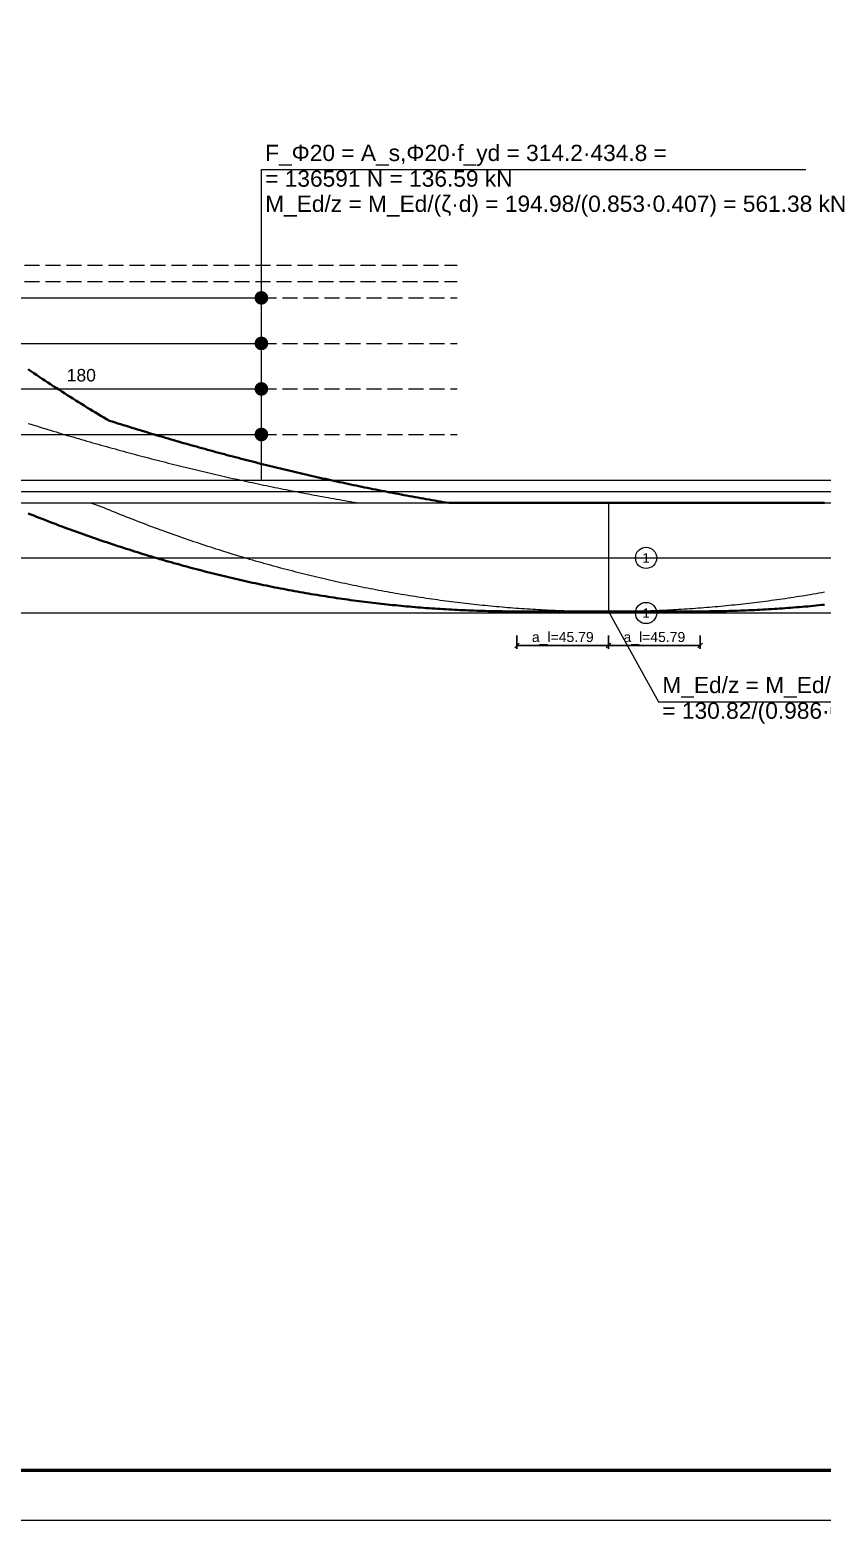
# Model space of a CAD drawing. Header units: centimetres. Extents: x -271 to 1832, y -1126 to 359.
# Drawn here: x 727 to 1123, y -1126 to -380 of the extents above; entities that cross this region are included whole.
import ezdxf
from ezdxf.enums import TextEntityAlignment as Align

# ---------------------------------------------------------------- set-up
doc = ezdxf.new("R2010")
doc.units = ezdxf.units.CM
doc.linetypes.add('RC_DASHED', pattern=[10.5, 7.5, -3])
for name, color, linetype, lineweight in [('D-CONCRETE', 7, 'Continuous', 35), ('D-DIM', 3, 'Continuous', 18), ('D-HIDDEN', 8, 'RC_DASHED', 13), ('D-TEXT', 7, 'Continuous', 18), ('SHEET', 7, 'Continuous', 35)]:
    doc.layers.add(name, color=color, linetype=linetype, lineweight=lineweight)
doc.styles.add('RC_TEXT', font='arial.ttf')
doc.dimstyles.new('RC_D25', dxfattribs={"dimtxt": 5, "dimasz": 2.25, "dimexe": 1.75, "dimexo": 1.25, "dimgap": 1, "dimtad": 1, "dimdec": 1, "dimdsep": 46, "dimtxsty": 'RC_TEXT', "dimblk": 'OBLIQUE', "dimcen": 2.5, "dimclrd": 3, "dimclre": 3, "dimclrt": 3, "dimazin": 3, "dimtfac": 1, "dimtmove": 2, "dimatfit": 3})

# ---------------------------------------------------------------- blocks, each defined once
blk = doc.blocks.new('_OBLIQUE')
at = {"color": 0, "linetype": 'BYBLOCK'}
blk.add_line((-0.5, -0.5), (0.5, 0.5), dxfattribs=at)

msp = doc.modelspace()

# ---------------------------------------------------------------- hatches: boundary and pattern name
at = {"layer": 'D-TEXT'}
h = msp.add_hatch(color=7, dxfattribs=at)
h.dxf.hatch_style = 1
edge = h.paths.add_edge_path()
edge.add_arc((842.5, -514.38), 3.44, 0, 360)
h = msp.add_hatch(color=7, dxfattribs=at)
h.dxf.hatch_style = 1
edge = h.paths.add_edge_path()
edge.add_arc((842.5, -537.14), 3.44, 0, 360)
h = msp.add_hatch(color=7, dxfattribs=at)
h.dxf.hatch_style = 1
edge = h.paths.add_edge_path()
edge.add_arc((842.5, -559.91), 3.44, 0, 360)
h = msp.add_hatch(color=7, dxfattribs=at)
h.dxf.hatch_style = 1
edge = h.paths.add_edge_path()
edge.add_arc((842.5, -582.67), 3.44, 0, 360)

# ---------------------------------------------------------------- linework, layer by layer
at = {"layer": 'D-CONCRETE'}
for points in [[(725.89, -550.1), (727.29, -551.05), (728.7, -551.98), (730.1, -552.92), (731.5, -553.85), (732.9, -554.78), (734.3, -555.7), (735.7, -556.62), (737.11, -557.54), (738.51, -558.45), (739.91, -559.36), (741.31, -560.26), (742.71, -561.17), (744.11, -562.06), (745.51, -562.96), (746.92, -563.85), (748.32, -564.73), (749.72, -565.61), (751.12, -566.49), (752.52, -567.37), (753.92, -568.24), (755.33, -569.11), (756.73, -569.97), (758.13, -570.83), (759.53, -571.69), (760.93, -572.54), (762.33, -573.39), (763.73, -574.23), (765.14, -575.08), (766.54, -575.79), (767.94, -576.24), (769.34, -576.68), (770.74, -577.12), (772.14, -577.56), (773.55, -578), (774.95, -578.43), (776.35, -578.87), (777.75, -579.3), (779.15, -579.73), (780.55, -580.16), (781.95, -580.58), (783.36, -581.01), (784.76, -581.43), (786.16, -581.85), (787.56, -582.27), (788.96, -582.69), (790.36, -583.11), (791.77, -583.52), (793.17, -583.93), (794.57, -584.34), (795.97, -584.75), (797.37, -585.16), (798.77, -585.57), (800.18, -585.97), (801.58, -586.37), (802.98, -586.77), (804.38, -587.17), (805.78, -587.57), (807.18, -587.96), (808.58, -588.36), (809.99, -588.75), (811.39, -589.14), (812.79, -589.53), (814.19, -589.92), (815.59, -590.3), (816.99, -590.69), (818.4, -591.07), (819.8, -591.45), (821.2, -591.83), (822.6, -592.2), (824, -592.58), (825.4, -592.95), (826.8, -593.32), (828.21, -593.69), (829.61, -594.06), (831.01, -594.42), (832.41, -594.79), (833.81, -595.15), (835.21, -595.51), (836.62, -595.87), (838.02, -596.23), (839.42, -596.58), (840.82, -596.94), (842.22, -597.29), (843.62, -597.64), (845.03, -597.99), (846.43, -598.33), (847.83, -598.68), (849.23, -599.02), (850.63, -599.36), (852.03, -599.71), (853.43, -600.04), (854.84, -600.38), (856.24, -600.71), (857.64, -601.05), (859.04, -601.38), (860.44, -601.71), (861.84, -602.04), (863.25, -602.36), (864.65, -602.69), (866.05, -603.01), (867.45, -603.33), (868.85, -603.65), (870.25, -603.97), (871.65, -604.28), (873.06, -604.6), (874.46, -604.91), (875.86, -605.22), (877.26, -605.53), (878.66, -605.84), (880.06, -606.14), (881.47, -606.44), (882.87, -606.75), (884.27, -607.05), (885.67, -607.34), (887.07, -607.64), (888.47, -607.94), (889.87, -608.23), (891.28, -608.52), (892.68, -608.81), (894.08, -609.1), (895.48, -609.39), (896.88, -609.67), (898.28, -609.95), (899.69, -610.23), (901.09, -610.51), (902.49, -610.79), (903.89, -611.07), (905.29, -611.34), (906.69, -611.61), (908.1, -611.89), (909.5, -612.15), (910.9, -612.42), (912.3, -612.69), (913.7, -612.95), (915.1, -613.21), (916.5, -613.47), (917.91, -613.73), (919.31, -613.99), (920.71, -614.24), (922.11, -614.5), (923.51, -614.75), (924.91, -615), (926.32, -615.25), (927.72, -615.49), (929.12, -615.74), (930.52, -615.98), (931.92, -616.22), (933.32, -616.46), (934.72, -616.7), (936.13, -616.82), (937.53, -616.82), (938.93, -616.82), (940.33, -616.82), (941.73, -616.82), (943.13, -616.82), (944.54, -616.82), (945.94, -616.82), (947.34, -616.82), (948.74, -616.82), (950.14, -616.82), (951.54, -616.82), (952.94, -616.82), (954.35, -616.82), (955.75, -616.82), (957.15, -616.82), (958.55, -616.82), (959.95, -616.82), (961.35, -616.82), (962.76, -616.82), (964.16, -616.82), (965.56, -616.82), (966.96, -616.82), (968.36, -616.82), (969.76, -616.82), (971.17, -616.82), (972.57, -616.82), (973.97, -616.82), (975.37, -616.82), (976.77, -616.82), (978.17, -616.82), (979.57, -616.82), (980.98, -616.82), (982.38, -616.82), (983.78, -616.82), (985.18, -616.82), (986.58, -616.82), (987.98, -616.82), (989.39, -616.82), (990.79, -616.82), (992.19, -616.82), (993.59, -616.82), (994.99, -616.82), (996.39, -616.82), (997.79, -616.82), (999.2, -616.82), (1000.6, -616.82), (1002, -616.82), (1003.4, -616.82), (1004.8, -616.82), (1006.2, -616.82), (1007.61, -616.82), (1009.01, -616.82), (1010.41, -616.82), (1011.81, -616.82), (1013.21, -616.82), (1014.61, -616.82), (1016.02, -616.82), (1017.42, -616.82), (1018.82, -616.82), (1020.22, -616.82), (1021.62, -616.82), (1023.02, -616.82), (1024.42, -616.82), (1025.83, -616.82), (1027.23, -616.82), (1028.63, -616.82), (1030.03, -616.82), (1031.43, -616.82), (1032.83, -616.82), (1034.24, -616.82), (1035.64, -616.82), (1037.04, -616.82), (1038.44, -616.82), (1039.84, -616.82), (1041.24, -616.82), (1042.64, -616.82), (1044.05, -616.82), (1045.45, -616.82), (1046.85, -616.82), (1048.25, -616.82), (1049.65, -616.82), (1051.05, -616.82), (1052.46, -616.82), (1053.86, -616.82), (1055.26, -616.82), (1056.66, -616.82), (1058.06, -616.82), (1059.46, -616.82), (1060.86, -616.82), (1062.27, -616.82), (1063.67, -616.82), (1065.07, -616.82), (1066.47, -616.82), (1067.87, -616.82), (1069.27, -616.82), (1070.68, -616.82), (1072.08, -616.82), (1073.48, -616.82), (1074.88, -616.82), (1076.28, -616.82), (1077.68, -616.82), (1079.09, -616.82), (1080.49, -616.82), (1081.89, -616.82), (1083.29, -616.82), (1084.69, -616.82), (1086.09, -616.82), (1087.49, -616.82), (1088.9, -616.82), (1090.3, -616.82), (1091.7, -616.82), (1093.1, -616.82), (1094.5, -616.82), (1095.9, -616.82), (1097.31, -616.82), (1098.71, -616.82), (1100.11, -616.82), (1101.51, -616.82), (1102.91, -616.82), (1104.31, -616.82), (1105.71, -616.82), (1107.12, -616.82), (1108.52, -616.82), (1109.92, -616.82), (1111.32, -616.82), (1112.72, -616.82), (1114.12, -616.82), (1115.53, -616.82), (1116.93, -616.82), (1118.33, -616.82), (1119.73, -616.82), (1121.13, -616.82), (1122.53, -616.82), (1123.93, -616.82)], [(725.89, -622.11), (727.29, -622.67), (728.7, -623.23), (730.1, -623.78), (731.5, -624.34), (732.9, -624.88), (734.3, -625.43), (735.7, -625.97), (737.11, -626.5), (738.51, -627.04), (739.91, -627.57), (741.31, -628.1), (742.71, -628.63), (744.11, -629.15), (745.51, -629.66), (746.92, -630.18), (748.32, -630.69), (749.72, -631.2), (751.12, -631.71), (752.52, -632.21), (753.92, -632.71), (755.33, -633.21), (756.73, -633.7), (758.13, -634.19), (759.53, -634.67), (760.93, -635.16), (762.33, -635.64), (763.73, -636.11), (765.14, -636.59), (766.54, -637.06), (767.94, -637.52), (769.34, -637.99), (770.74, -638.45), (772.14, -638.9), (773.55, -639.36), (774.95, -639.81), (776.35, -640.26), (777.75, -640.7), (779.15, -641.14), (780.55, -641.58), (781.95, -642.02), (783.36, -642.45), (784.76, -642.88), (786.16, -643.3), (787.56, -643.72), (788.96, -644.14), (790.36, -644.56), (791.77, -644.97), (793.17, -645.38), (794.57, -645.79), (795.97, -646.19), (797.37, -646.59), (798.77, -646.98), (800.18, -647.37), (801.58, -647.76), (802.98, -648.15), (804.38, -648.53), (805.78, -648.91), (807.18, -649.29), (808.58, -649.66), (809.99, -650.04), (811.39, -650.4), (812.79, -650.76), (814.19, -651.13), (815.59, -651.48), (816.99, -651.84), (818.4, -652.19), (819.8, -652.54), (821.2, -652.88), (822.6, -653.22), (824, -653.56), (825.4, -653.9), (826.8, -654.23), (828.21, -654.55), (829.61, -654.88), (831.01, -655.2), (832.41, -655.52), (833.81, -655.84), (835.21, -656.15), (836.62, -656.46), (838.02, -656.77), (839.42, -657.07), (840.82, -657.37), (842.22, -657.66), (843.62, -657.95), (845.03, -658.25), (846.43, -658.53), (847.83, -658.81), (849.23, -659.1), (850.63, -659.37), (852.03, -659.64), (853.43, -659.92), (854.84, -660.18), (856.24, -660.45), (857.64, -660.71), (859.04, -660.96), (860.44, -661.22), (861.84, -661.47), (863.25, -661.72), (864.65, -661.96), (866.05, -662.2), (867.45, -662.44), (868.85, -662.68), (870.25, -662.91), (871.65, -663.14), (873.06, -663.36), (874.46, -663.58), (875.86, -663.8), (877.26, -664.02), (878.66, -664.23), (880.06, -664.44), (881.47, -664.65), (882.87, -664.85), (884.27, -665.05), (885.67, -665.25), (887.07, -665.44), (888.47, -665.63), (889.87, -665.82), (891.28, -666), (892.68, -666.18), (894.08, -666.36), (895.48, -666.53), (896.88, -666.7), (898.28, -666.87), (899.69, -667.03), (901.09, -667.19), (902.49, -667.35), (903.89, -667.5), (905.29, -667.66), (906.69, -667.8), (908.1, -667.95), (909.5, -668.09), (910.9, -668.23), (912.3, -668.36), (913.7, -668.49), (915.1, -668.62), (916.5, -668.75), (917.91, -668.87), (919.31, -668.99), (920.71, -669.11), (922.11, -669.22), (923.51, -669.33), (924.91, -669.43), (926.32, -669.54), (927.72, -669.64), (929.12, -669.73), (930.52, -669.82), (931.92, -669.92), (933.32, -670), (934.72, -670.08), (936.13, -670.17), (937.53, -670.24), (938.93, -670.32), (940.33, -670.39), (941.73, -670.45), (943.13, -670.52), (944.54, -670.58), (945.94, -670.64), (947.34, -670.69), (948.74, -670.74), (950.14, -670.79), (951.54, -670.84), (952.94, -670.88), (954.35, -670.92), (955.75, -670.95), (957.15, -670.98), (958.55, -671.01), (959.95, -671.04), (961.35, -671.06), (962.76, -671.08), (964.16, -671.1), (965.56, -671.11), (966.96, -671.12), (968.36, -671.12), (969.76, -671.12), (971.17, -671.13), (972.57, -671.13), (973.97, -671.13), (975.37, -671.13), (976.77, -671.13), (978.17, -671.13), (979.57, -671.13), (980.98, -671.13), (982.38, -671.13), (983.78, -671.13), (985.18, -671.13), (986.58, -671.13), (987.98, -671.13), (989.39, -671.13), (990.79, -671.13), (992.19, -671.13), (993.59, -671.13), (994.99, -671.13), (996.39, -671.13), (997.79, -671.13), (999.2, -671.13), (1000.6, -671.13), (1002, -671.13), (1003.4, -671.13), (1004.8, -671.13), (1006.2, -671.13), (1007.61, -671.13), (1009.01, -671.13), (1010.41, -671.13), (1011.81, -671.13), (1013.21, -671.13), (1014.61, -671.13), (1016.02, -671.13), (1017.42, -671.13), (1018.82, -671.13), (1020.22, -671.13), (1021.62, -671.13), (1023.02, -671.13), (1024.42, -671.13), (1025.83, -671.13), (1027.23, -671.13), (1028.63, -671.13), (1030.03, -671.13), (1031.43, -671.13), (1032.83, -671.13), (1034.24, -671.13), (1035.64, -671.13), (1037.04, -671.13), (1038.44, -671.13), (1039.84, -671.13), (1041.24, -671.13), (1042.64, -671.13), (1044.05, -671.13), (1045.45, -671.13), (1046.85, -671.13), (1048.25, -671.13), (1049.65, -671.13), (1051.05, -671.13), (1052.46, -671.13), (1053.86, -671.13), (1055.26, -671.13), (1056.66, -671.13), (1058.06, -671.13), (1059.46, -671.13), (1060.86, -671.13), (1062.27, -671.12), (1063.67, -671.11), (1065.07, -671.11), (1066.47, -671.09), (1067.87, -671.07), (1069.27, -671.06), (1070.68, -671.03), (1072.08, -671.01), (1073.48, -670.98), (1074.88, -670.94), (1076.28, -670.91), (1077.68, -670.87), (1079.09, -670.83), (1080.49, -670.78), (1081.89, -670.73), (1083.29, -670.68), (1084.69, -670.63), (1086.09, -670.57), (1087.49, -670.51), (1088.9, -670.44), (1090.3, -670.37), (1091.7, -670.3), (1093.1, -670.23), (1094.5, -670.15), (1095.9, -670.07), (1097.31, -669.99), (1098.71, -669.9), (1100.11, -669.81), (1101.51, -669.72), (1102.91, -669.62), (1104.31, -669.52), (1105.71, -669.41), (1107.12, -669.31), (1108.52, -669.2), (1109.92, -669.08), (1111.32, -668.97), (1112.72, -668.85), (1114.12, -668.73), (1115.53, -668.6), (1116.93, -668.47), (1118.33, -668.34), (1119.73, -668.2), (1121.13, -668.06), (1122.53, -667.92), (1123.93, -667.78)]]:
    msp.add_lwpolyline(points, dxfattribs=at)
at = {"layer": 'D-HIDDEN'}
for p, q in [((346.07, -497.98), (940.33, -497.98)), ((346.07, -506.18), (940.33, -506.18)), ((842.5, -514.38), (940.33, -514.38)), ((842.5, -537.14), (940.33, -537.14)), ((842.5, -559.91), (940.33, -559.91)), ((842.5, -582.67), (940.33, -582.67))]:
    msp.add_line(p, q, dxfattribs=at)
at = {"layer": 'D-TEXT'}
for p, q in [((842.5, -514.38), (842.5, -450.25)), ((842.5, -450.25), (1114.53, -450.25)), ((442.5, -514.38), (842.5, -514.38)), ((842.5, -605.44), (842.5, -514.38)), ((442.5, -537.14), (842.5, -537.14)), ((442.5, -559.91), (842.5, -559.91)), ((662.5, -559.91), (842.5, -559.91)), ((442.5, -582.67), (842.5, -582.67)), ((2.5, -605.44), (1282.5, -605.44)), ((0, -616.82), (1285, -616.82)), ((2.5, -611.13), (1282.5, -611.13)), ((1016.02, -616.82), (1016.02, -671.13)), ((2.5, -644.36), (1282.5, -644.36)), ((2.5, -671.91), (1282.5, -671.91))]:
    msp.add_line(p, q, dxfattribs=at)
for points in [[(725.89, -577.12), (727.29, -577.56), (728.7, -578), (730.1, -578.43), (731.5, -578.87), (732.9, -579.3), (734.3, -579.73), (735.7, -580.16), (737.11, -580.58), (738.51, -581.01), (739.91, -581.43), (741.31, -581.85), (742.71, -582.27), (744.11, -582.69), (745.51, -583.11), (746.92, -583.52), (748.32, -583.93), (749.72, -584.34), (751.12, -584.75), (752.52, -585.16), (753.92, -585.57), (755.33, -585.97), (756.73, -586.37), (758.13, -586.77), (759.53, -587.17), (760.93, -587.57), (762.33, -587.96), (763.73, -588.36), (765.14, -588.75), (766.54, -589.14), (767.94, -589.53), (769.34, -589.92), (770.74, -590.3), (772.14, -590.69), (773.55, -591.07), (774.95, -591.45), (776.35, -591.83), (777.75, -592.2), (779.15, -592.58), (780.55, -592.95), (781.95, -593.32), (783.36, -593.69), (784.76, -594.06), (786.16, -594.42), (787.56, -594.79), (788.96, -595.15), (790.36, -595.51), (791.77, -595.87), (793.17, -596.23), (794.57, -596.58), (795.97, -596.94), (797.37, -597.29), (798.77, -597.64), (800.18, -597.99), (801.58, -598.33), (802.98, -598.68), (804.38, -599.02), (805.78, -599.36), (807.18, -599.71), (808.58, -600.04), (809.99, -600.38), (811.39, -600.71), (812.79, -601.05), (814.19, -601.38), (815.59, -601.71), (816.99, -602.04), (818.4, -602.36), (819.8, -602.69), (821.2, -603.01), (822.6, -603.33), (824, -603.65), (825.4, -603.97), (826.8, -604.28), (828.21, -604.6), (829.61, -604.91), (831.01, -605.22), (832.41, -605.53), (833.81, -605.84), (835.21, -606.14), (836.62, -606.44), (838.02, -606.75), (839.42, -607.05), (840.82, -607.34), (842.22, -607.64), (843.62, -607.94), (845.03, -608.23), (846.43, -608.52), (847.83, -608.81), (849.23, -609.1), (850.63, -609.39), (852.03, -609.67), (853.43, -609.95), (854.84, -610.23), (856.24, -610.51), (857.64, -610.79), (859.04, -611.07), (860.44, -611.34), (861.84, -611.61), (863.25, -611.89), (864.65, -612.15), (866.05, -612.42), (867.45, -612.69), (868.85, -612.95), (870.25, -613.21), (871.65, -613.47), (873.06, -613.73), (874.46, -613.99), (875.86, -614.24), (877.26, -614.5), (878.66, -614.75), (880.06, -615), (881.47, -615.25), (882.87, -615.49), (884.27, -615.74), (885.67, -615.98), (887.07, -616.22), (888.47, -616.46), (889.87, -616.7), (891.28, -616.82), (892.68, -616.82), (894.08, -616.82), (895.48, -616.82), (896.88, -616.82), (898.28, -616.82), (899.69, -616.82), (901.09, -616.82), (902.49, -616.82), (903.89, -616.82), (905.29, -616.82), (906.69, -616.82), (908.1, -616.82), (909.5, -616.82), (910.9, -616.82), (912.3, -616.82), (913.7, -616.82), (915.1, -616.82), (916.5, -616.82), (917.91, -616.82), (919.31, -616.82), (920.71, -616.82), (922.11, -616.82), (923.51, -616.82), (924.91, -616.82), (926.32, -616.82), (927.72, -616.82), (929.12, -616.82), (930.52, -616.82), (931.92, -616.82), (933.32, -616.82), (934.72, -616.82), (936.13, -616.82), (937.53, -616.82), (938.93, -616.82), (940.33, -616.82), (941.73, -616.82), (943.13, -616.82), (944.54, -616.82), (945.94, -616.82), (947.34, -616.82), (948.74, -616.82), (950.14, -616.82), (951.54, -616.82), (952.94, -616.82), (954.35, -616.82), (955.75, -616.82), (957.15, -616.82), (958.55, -616.82), (959.95, -616.82), (961.35, -616.82), (962.76, -616.82), (964.16, -616.82), (965.56, -616.82), (966.96, -616.82), (968.36, -616.82), (969.76, -616.82), (971.17, -616.82), (972.57, -616.82), (973.97, -616.82), (975.37, -616.82), (976.77, -616.82), (978.17, -616.82), (979.57, -616.82), (980.98, -616.82), (982.38, -616.82), (983.78, -616.82), (985.18, -616.82), (986.58, -616.82), (987.98, -616.82), (989.39, -616.82), (990.79, -616.82), (992.19, -616.82), (993.59, -616.82), (994.99, -616.82), (996.39, -616.82), (997.79, -616.82), (999.2, -616.82), (1000.6, -616.82), (1002, -616.82), (1003.4, -616.82), (1004.8, -616.82), (1006.2, -616.82), (1007.61, -616.82), (1009.01, -616.82), (1010.41, -616.82), (1011.81, -616.82), (1013.21, -616.82), (1014.61, -616.82), (1016.02, -616.82), (1017.42, -616.82), (1018.82, -616.82), (1020.22, -616.82), (1021.62, -616.82), (1023.02, -616.82), (1024.42, -616.82), (1025.83, -616.82), (1027.23, -616.82), (1028.63, -616.82), (1030.03, -616.82), (1031.43, -616.82), (1032.83, -616.82), (1034.24, -616.82), (1035.64, -616.82), (1037.04, -616.82), (1038.44, -616.82), (1039.84, -616.82), (1041.24, -616.82), (1042.64, -616.82), (1044.05, -616.82), (1045.45, -616.82), (1046.85, -616.82), (1048.25, -616.82), (1049.65, -616.82), (1051.05, -616.82), (1052.46, -616.82), (1053.86, -616.82), (1055.26, -616.82), (1056.66, -616.82), (1058.06, -616.82), (1059.46, -616.82), (1060.86, -616.82), (1062.27, -616.82), (1063.67, -616.82), (1065.07, -616.82), (1066.47, -616.82), (1067.87, -616.82), (1069.27, -616.82), (1070.68, -616.82), (1072.08, -616.82), (1073.48, -616.82), (1074.88, -616.82), (1076.28, -616.82), (1077.68, -616.82), (1079.09, -616.82), (1080.49, -616.82), (1081.89, -616.82), (1083.29, -616.82), (1084.69, -616.82), (1086.09, -616.82), (1087.49, -616.82), (1088.9, -616.82), (1090.3, -616.82), (1091.7, -616.82), (1093.1, -616.82), (1094.5, -616.82), (1095.9, -616.82), (1097.31, -616.82), (1098.71, -616.82), (1100.11, -616.82), (1101.51, -616.82), (1102.91, -616.82), (1104.31, -616.82), (1105.71, -616.82), (1107.12, -616.82), (1108.52, -616.82), (1109.92, -616.82), (1111.32, -616.82), (1112.72, -616.82), (1114.12, -616.82), (1115.53, -616.82), (1116.93, -616.82), (1118.33, -616.82), (1119.73, -616.82), (1121.13, -616.82), (1122.53, -616.82), (1123.93, -616.82)], [(725.89, -616.82), (727.29, -616.82), (728.7, -616.82), (730.1, -616.82), (731.5, -616.82), (732.9, -616.82), (734.3, -616.82), (735.7, -616.82), (737.11, -616.82), (738.51, -616.82), (739.91, -616.82), (741.31, -616.82), (742.71, -616.82), (744.11, -616.82), (745.51, -616.82), (746.92, -616.82), (748.32, -616.82), (749.72, -616.82), (751.12, -616.82), (752.52, -616.82), (753.92, -616.82), (755.33, -616.82), (756.73, -616.83), (758.13, -617.24), (759.53, -617.65), (760.93, -618.1), (762.33, -618.68), (763.73, -619.26), (765.14, -619.84), (766.54, -620.41), (767.94, -620.98), (769.34, -621.55), (770.74, -622.11), (772.14, -622.67), (773.55, -623.23), (774.95, -623.78), (776.35, -624.34), (777.75, -624.88), (779.15, -625.43), (780.55, -625.97), (781.95, -626.5), (783.36, -627.04), (784.76, -627.57), (786.16, -628.1), (787.56, -628.63), (788.96, -629.15), (790.36, -629.66), (791.77, -630.18), (793.17, -630.69), (794.57, -631.2), (795.97, -631.71), (797.37, -632.21), (798.77, -632.71), (800.18, -633.21), (801.58, -633.7), (802.98, -634.19), (804.38, -634.67), (805.78, -635.16), (807.18, -635.64), (808.58, -636.11), (809.99, -636.59), (811.39, -637.06), (812.79, -637.52), (814.19, -637.99), (815.59, -638.45), (816.99, -638.9), (818.4, -639.36), (819.8, -639.81), (821.2, -640.26), (822.6, -640.7), (824, -641.14), (825.4, -641.58), (826.8, -642.02), (828.21, -642.45), (829.61, -642.88), (831.01, -643.3), (832.41, -643.72), (833.81, -644.14), (835.21, -644.56), (836.62, -644.97), (838.02, -645.38), (839.42, -645.79), (840.82, -646.19), (842.22, -646.59), (843.62, -646.98), (845.03, -647.37), (846.43, -647.76), (847.83, -648.15), (849.23, -648.53), (850.63, -648.91), (852.03, -649.29), (853.43, -649.66), (854.84, -650.04), (856.24, -650.4), (857.64, -650.76), (859.04, -651.13), (860.44, -651.48), (861.84, -651.84), (863.25, -652.19), (864.65, -652.54), (866.05, -652.88), (867.45, -653.22), (868.85, -653.56), (870.25, -653.9), (871.65, -654.23), (873.06, -654.55), (874.46, -654.88), (875.86, -655.2), (877.26, -655.52), (878.66, -655.84), (880.06, -656.15), (881.47, -656.46), (882.87, -656.77), (884.27, -657.07), (885.67, -657.37), (887.07, -657.66), (888.47, -657.95), (889.87, -658.25), (891.28, -658.53), (892.68, -658.81), (894.08, -659.1), (895.48, -659.37), (896.88, -659.64), (898.28, -659.92), (899.69, -660.18), (901.09, -660.45), (902.49, -660.71), (903.89, -660.96), (905.29, -661.22), (906.69, -661.47), (908.1, -661.72), (909.5, -661.96), (910.9, -662.2), (912.3, -662.44), (913.7, -662.68), (915.1, -662.91), (916.5, -663.14), (917.91, -663.36), (919.31, -663.58), (920.71, -663.8), (922.11, -664.02), (923.51, -664.23), (924.91, -664.44), (926.32, -664.65), (927.72, -664.85), (929.12, -665.05), (930.52, -665.25), (931.92, -665.44), (933.32, -665.63), (934.72, -665.82), (936.13, -666), (937.53, -666.18), (938.93, -666.36), (940.33, -666.53), (941.73, -666.7), (943.13, -666.87), (944.54, -667.03), (945.94, -667.19), (947.34, -667.35), (948.74, -667.5), (950.14, -667.66), (951.54, -667.8), (952.94, -667.95), (954.35, -668.09), (955.75, -668.23), (957.15, -668.36), (958.55, -668.49), (959.95, -668.62), (961.35, -668.75), (962.76, -668.87), (964.16, -668.99), (965.56, -669.11), (966.96, -669.22), (968.36, -669.33), (969.76, -669.43), (971.17, -669.54), (972.57, -669.64), (973.97, -669.73), (975.37, -669.82), (976.77, -669.92), (978.17, -670), (979.57, -670.08), (980.98, -670.17), (982.38, -670.24), (983.78, -670.32), (985.18, -670.39), (986.58, -670.45), (987.98, -670.52), (989.39, -670.58), (990.79, -670.64), (992.19, -670.69), (993.59, -670.74), (994.99, -670.79), (996.39, -670.84), (997.79, -670.88), (999.2, -670.92), (1000.6, -670.95), (1002, -670.98), (1003.4, -671.01), (1004.8, -671.04), (1006.2, -671.06), (1007.61, -671.08), (1009.01, -671.1), (1010.41, -671.11), (1011.81, -671.12), (1013.21, -671.12), (1014.61, -671.12), (1016.02, -671.13), (1017.42, -671.12), (1018.82, -671.11), (1020.22, -671.11), (1021.62, -671.09), (1023.02, -671.07), (1024.42, -671.06), (1025.83, -671.03), (1027.23, -671.01), (1028.63, -670.98), (1030.03, -670.94), (1031.43, -670.91), (1032.83, -670.87), (1034.24, -670.83), (1035.64, -670.78), (1037.04, -670.73), (1038.44, -670.68), (1039.84, -670.63), (1041.24, -670.57), (1042.64, -670.51), (1044.05, -670.44), (1045.45, -670.37), (1046.85, -670.3), (1048.25, -670.23), (1049.65, -670.15), (1051.05, -670.07), (1052.46, -669.99), (1053.86, -669.9), (1055.26, -669.81), (1056.66, -669.72), (1058.06, -669.62), (1059.46, -669.52), (1060.86, -669.41), (1062.27, -669.31), (1063.67, -669.2), (1065.07, -669.08), (1066.47, -668.97), (1067.87, -668.85), (1069.27, -668.73), (1070.68, -668.6), (1072.08, -668.47), (1073.48, -668.34), (1074.88, -668.2), (1076.28, -668.06), (1077.68, -667.92), (1079.09, -667.78), (1080.49, -667.63), (1081.89, -667.48), (1083.29, -667.32), (1084.69, -667.16), (1086.09, -667), (1087.49, -666.84), (1088.9, -666.67), (1090.3, -666.5), (1091.7, -666.33), (1093.1, -666.15), (1094.5, -665.97), (1095.9, -665.78), (1097.31, -665.59), (1098.71, -665.4), (1100.11, -665.21), (1101.51, -665.01), (1102.91, -664.81), (1104.31, -664.61), (1105.71, -664.4), (1107.12, -664.2), (1108.52, -663.98), (1109.92, -663.76), (1111.32, -663.55), (1112.72, -663.32), (1114.12, -663.1), (1115.53, -662.87), (1116.93, -662.63), (1118.33, -662.4), (1119.73, -662.16), (1121.13, -661.92), (1122.53, -661.67), (1123.93, -661.42)], [(1016.02, -671.13), (1041.02, -716.28), (1212.29, -716.28)]]:
    msp.add_lwpolyline(points, dxfattribs=at)
for centre in [(1034.77, -644.36), (1034.77, -671.91)]:
    msp.add_circle(centre, 5.31, dxfattribs=at)
at = {"layer": 'SHEET', "color": 7, "lineweight": 13}
msp.add_lwpolyline([(-270.63, -1125.5), (1831.87, -1125.5), (1831.87, 359.5), (-270.63, 359.5)], close=True, dxfattribs=at)
at = {"layer": 'SHEET', "color": 7, "lineweight": 50}
msp.add_lwpolyline([(-220.63, -1100.5), (1806.87, -1100.5), (1806.87, 334.5), (-220.63, 334.5)], close=True, dxfattribs=at)

# ---------------------------------------------------------------- texts
at = {"layer": 'D-TEXT', "style": 'RC_TEXT'}
for s, p in [('F_Φ20 = A_s,Φ20·f_yd = 314.2·434.8 =', (844.38, -448.38)), ('= 136591 N = 136.59 kN', (844.38, -461.22)), ('M_Ed/z = M_Ed/(ζ·d) = 194.98/(0.853·0.407) = 561.38 kN', (844.38, -473.81)), ('M_Ed/z = M_Ed/(ζ·d) =', (1042.89, -714.41)), ('= 130.82/(0.986·0.407) = 325.85 kN', (1042.89, -727.25))]:
    msp.add_text(s, height=8.125, dxfattribs=at).set_placement(p, align=Align.BOTTOM_LEFT)
for s, height, p in [('180', 6.25, (752.5, -553.03)), ('1', 4.68, (1034.77, -644.36)), ('1', 4.68, (1034.77, -671.91))]:
    msp.add_text(s, height=height, dxfattribs=at).set_placement(p, align=Align.MIDDLE_CENTER)

# ---------------------------------------------------------------- dimensions: what is measured, and where the dimension line sits
at = {"layer": 'D-DIM'}
for base, p1, p2 in [((970.23, -688.16), (970.23, -681.91), (1016.02, -681.91)), ((1016.02, -688.16), (1016.02, -681.91), (1061.8, -681.91))]:
    msp.add_linear_dim(base=base, p1=p1, p2=p2, text='a_l=45.79', dimstyle='RC_D25', dxfattribs=at).render()

doc.saveas('drawing.dxf')
